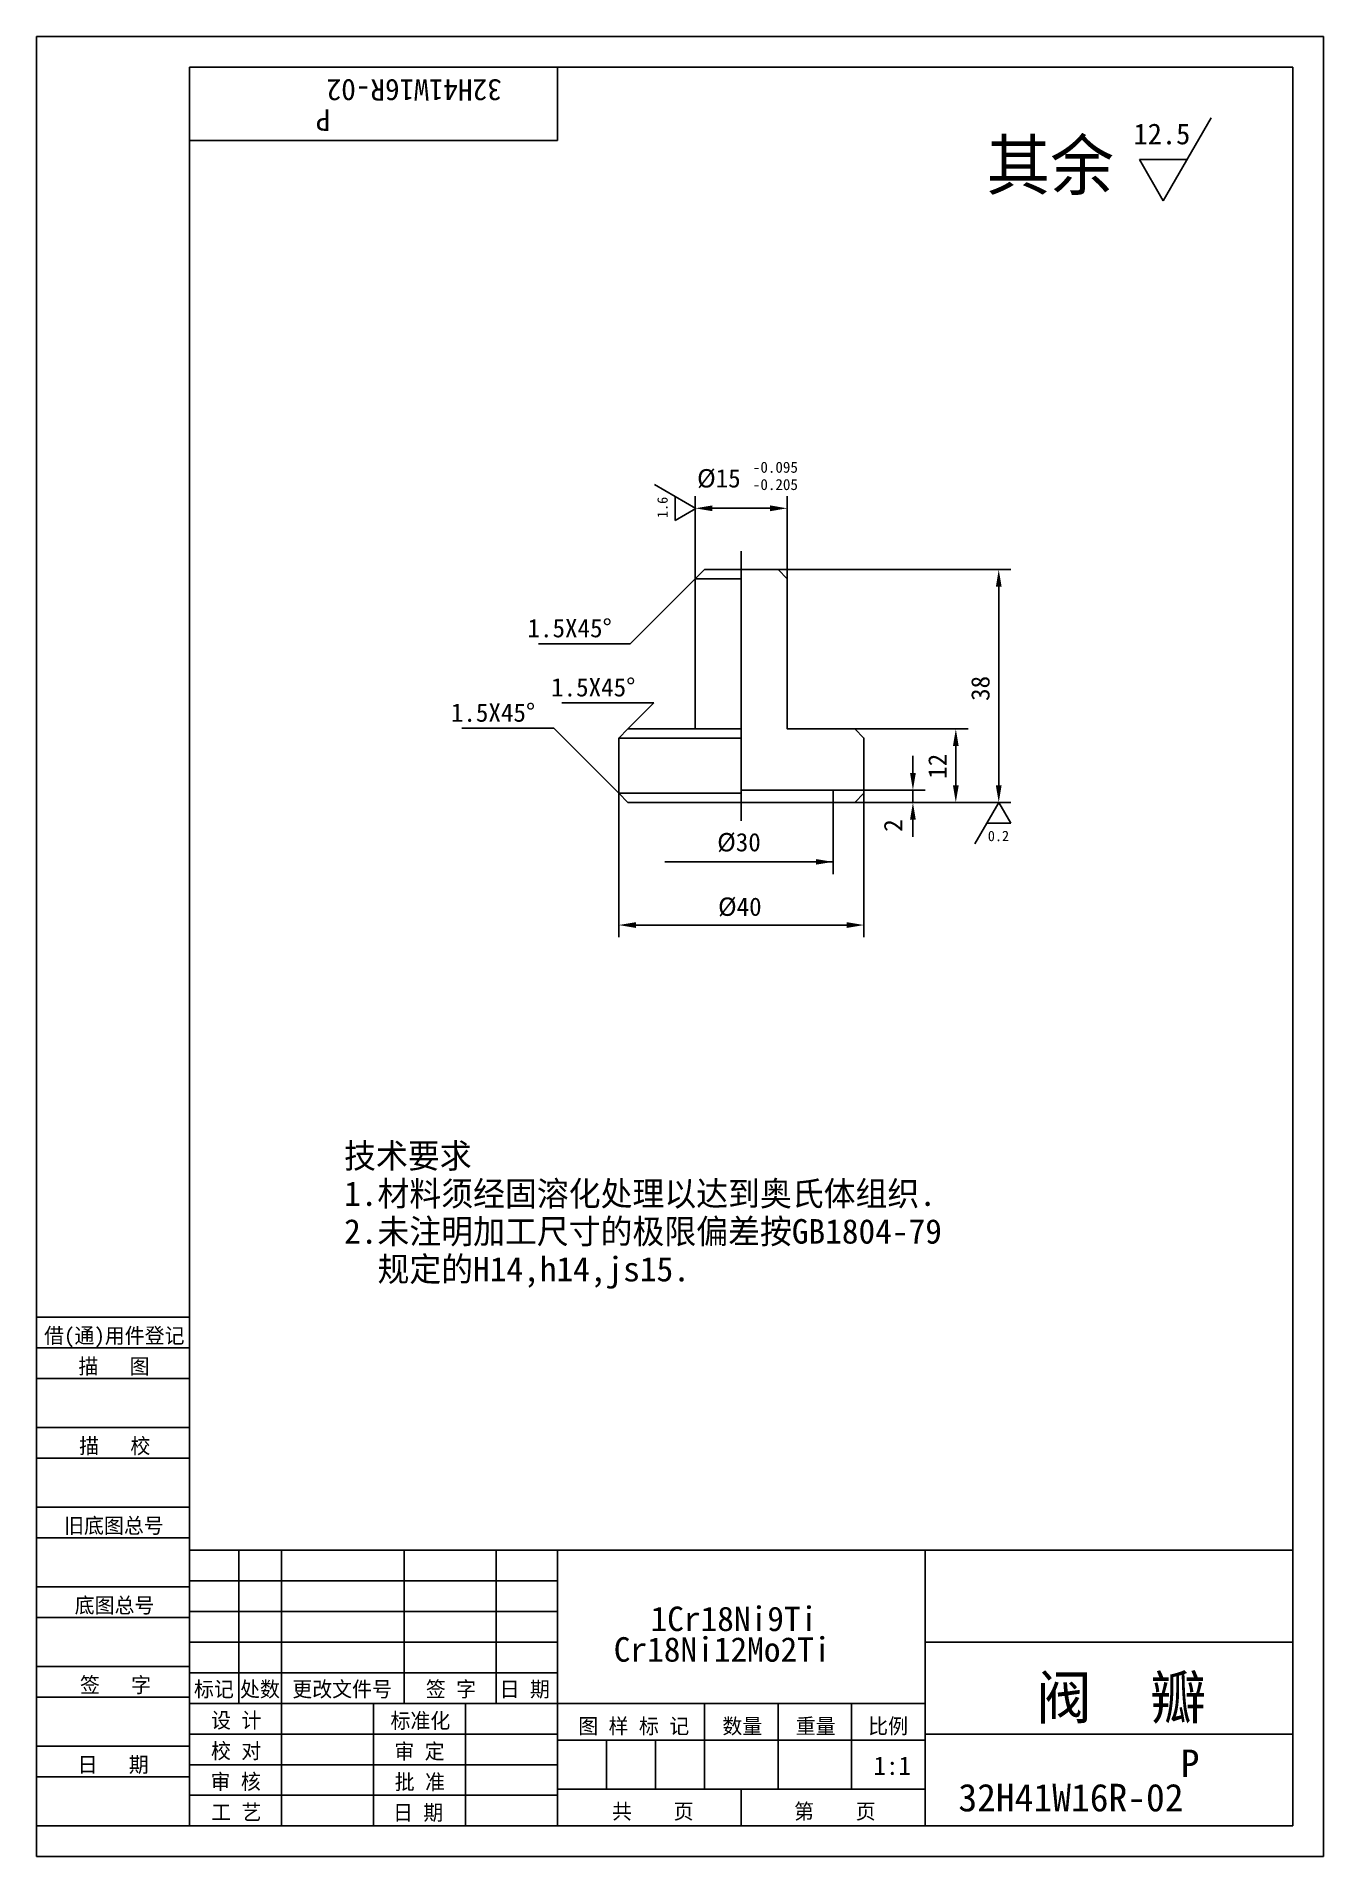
# Model space of a CAD drawing. Header units: metres. Extents: x 0 to 210, y 0 to 297.
import ezdxf

# ---------------------------------------------------------------- set-up
doc = ezdxf.new("R2010")
doc.units = ezdxf.units.M
for name, color, linetype in [('C', 6, 'Continuous'), ('D', 1, 'Continuous'), ('FL', 5, 'Continuous'), ('T', 7, 'Continuous'), ('TL', 4, 'Continuous')]:
    doc.layers.add(name, color=color, linetype=linetype)

# ---------------------------------------------------------------- blocks, each defined once
blk = doc.blocks.new('TUKUN4')
at = {"layer": 'FL'}
for p, q in [((0, 297), (0, 0)), ((210, 297), (0, 297)), ((210, 0), (210, 297)), ((0, 78), (25, 78)), ((0, 70), (25, 70)), ((0, 65), (25, 65)), ((0, 57), (25, 57)), ((0, 52), (25, 52)), ((33, 25), (33, 50)), ((40, 5), (40, 50)), ((60, 25), (60, 50)), ((75, 25), (75, 50)), ((25, 45), (85, 45)), ((0, 44), (25, 44)), ((0, 39), (25, 39)), ((25, 40), (85, 40)), ((25, 35), (85, 35)), ((0, 31), (25, 31)), ((25, 30), (85, 30)), ((0, 26), (25, 26)), ((70, 5), (70, 25)), ((0, 18), (25, 18)), ((25, 20), (85, 20)), ((25, 15), (85, 15)), ((0, 13), (25, 13)), ((25, 10), (85, 10)), ((0, 0), (210, 0))]:
    blk.add_line(p, q, dxfattribs=at)
at = {"layer": 'TL'}
for p, q in [((25, 5), (25, 292)), ((205, 292), (25, 292)), ((85, 292), (85, 280)), ((205, 5), (205, 292)), ((85, 280), (25, 280)), ((0, 88), (25, 88)), ((0, 83), (25, 83)), ((205, 50), (25, 50)), ((85, 5), (85, 50)), ((145, 5), (145, 50)), ((205, 35), (145, 35)), ((145, 25), (25, 25)), ((55, 5), (55, 25)), ((109, 11), (109, 25)), ((121, 11), (121, 25)), ((133, 11), (133, 25)), ((85, 19), (145, 19)), ((93, 11), (93, 19)), ((101, 11), (101, 19)), ((205, 20), (145, 20)), ((145, 11), (85, 11)), ((115, 5), (115, 11)), ((0, 5), (205, 5))]:
    blk.add_line(p, q, dxfattribs=at)
at = {"layer": 'T'}
for s, p in [('借(通)用件登记', (1.26, 83.76)), ('描   图', (6.86, 78.76)), ('描   校', (6.98, 65.76)), ('旧底图总号', (4.52, 52.76)), ('底图总号', (6.25, 39.76)), ('签   字', (7.1, 26.76)), ('标记', (25.71, 26.07)), ('处数', (33.22, 26.07)), ('更改文件号', (41.75, 26.07)), ('签 字', (63.53, 26.07)), ('日 期', (75.57, 26.07)), ('设 计', (28.5, 20.99)), ('标准化', (57.77, 20.93)), ('图 样 标 记', (88.4, 20.04)), ('数量', (111.92, 20.04)), ('重量', (123.88, 20.04)), ('比例', (135.7, 20.04)), ('校 对', (28.48, 15.99)), ('审 定', (58.39, 15.93)), ('日   期', (6.72, 13.76)), ('审 核', (28.41, 10.99)), ('批 准', (58.46, 10.93)), ('共    页', (93.91, 6.13)), ('第    页', (123.62, 6.13)), ('工 艺', (28.52, 5.99)), ('日 期', (58.18, 5.93))]:
    blk.add_text(s, height=2.5, dxfattribs=at).set_placement(p)

msp = doc.modelspace()

# ---------------------------------------------------------------- linework, layer by layer
at = {"layer": 'C'}
for p, q in [((115, 210), (115, 213)), ((115, 210), (115, 174)), ((115, 174), (115, 172)), ((115, 172), (115, 169))]:
    msp.add_line(p, q, dxfattribs=at)
at = {"layer": 'D'}
for p, q in [((191.66, 283.69), (183.85, 270.17)), ((179.95, 276.93), (187.76, 276.93)), ((183.85, 270.17), (179.95, 276.93)), ((100.84, 223.89), (107.6, 219.98)), ((104.22, 218.03), (104.22, 221.94)), ((107.6, 219.98), (104.22, 218.03)), ((107.5, 208.5), (107.5, 222)), ((110.3, 220), (119.7, 220)), ((122.5, 208.5), (122.5, 222)), ((107.5, 208.5), (96.89, 197.89)), ((121, 210), (159, 210)), ((157, 174.8), (157, 207.2)), ((96.89, 197.89), (81.89, 197.89)), ((100.74, 188.24), (85.74, 188.24)), ((96.5, 184), (100.74, 188.24)), ((84.39, 184.11), (69.39, 184.11)), ((95, 173.5), (84.39, 184.11)), ((133.5, 184), (152, 184)), ((150, 174.8), (150, 181.2)), ((143, 176.8), (143, 179.6)), ((95, 173.5), (95, 150)), ((130, 174), (145, 174)), ((135, 173.5), (135, 150)), ((143, 172), (143, 174)), ((130, 172), (130, 160.31)), ((133.5, 172), (159, 172)), ((133.5, 172), (152, 172)), ((133.5, 172), (145, 172)), ((153.1, 165.24), (157, 172)), ((157, 172), (158.95, 168.62)), ((143, 169.2), (143, 166.4)), ((158.95, 168.62), (155.05, 168.62)), ((102.5, 162.31), (130, 162.31)), ((97.8, 152), (132.2, 152))]:
    msp.add_line(p, q, dxfattribs=at)
for points in [[(110.3, 220.47), (110.3, 219.53), (107.5, 220)], [(119.7, 220.47), (119.7, 219.53), (122.5, 220)], [(156.53, 207.2), (157.47, 207.2), (157, 210)], [(149.53, 181.2), (150.47, 181.2), (150, 184)], [(142.53, 176.8), (143.47, 176.8), (143, 174)], [(149.53, 174.8), (150.47, 174.8), (150, 172)], [(156.53, 174.8), (157.47, 174.8), (157, 172)], [(142.53, 169.2), (143.47, 169.2), (143, 172)], [(127.2, 162.76), (130, 162.31), (127.2, 161.86)], [(97.8, 152.47), (97.8, 151.53), (95, 152)], [(132.2, 152.47), (132.2, 151.53), (135, 152)]]:
    msp.add_solid(points, dxfattribs=at)
at = {"layer": 'TL'}
for points in [[(115, 210), (109, 210), (107.5, 208.5), (107.5, 184), (96.5, 184), (95, 182.5), (95, 173.5), (96.5, 172)], [(107.5, 208.5), (115, 208.5)], [(115, 210), (121, 210), (122.5, 208.5), (122.5, 184), (133.5, 184), (135, 182.5), (135, 173.5), (133.5, 172), (130, 172), (130, 174), (115, 174)], [(95, 182.5), (115, 182.5)], [(107.5, 184), (115, 184)], [(95, 173.5), (115, 173.5)], [(96.5, 172), (130, 172)]]:
    msp.add_lwpolyline(points, dxfattribs=at)

# ---------------------------------------------------------------- block references
at = {"layer": 'D'}
msp.add_blockref('TUKUN4', (0, 0), dxfattribs=at)

# ---------------------------------------------------------------- texts
for s, height, rotation, p in [('32H41W16R-02', 3.5, 180, (75.92, 290)), ('        P   ', 3.5, 180, (67.01, 285.09)), ('1.6', 1.7, 90, (102.99, 218.41)), ('38', 3, 90, (155.5, 188.57)), ('12', 3, 90, (148.5, 175.86)), ('2', 3, 90, (141.26, 167.22))]:
    msp.add_text(s, height=height, rotation=rotation, dxfattribs=at).set_placement(p)
for s, height, p in [('12.5', 3.4, (179, 279.39)), ('其余', 8, (155, 272)), ('%%C15', 3, (107.79, 223.4)), ('-0.095', 1.8, (116.89, 225.8)), ('-0.205', 1.8, (116.89, 222.98)), ('1.5X45%%d', 3, (80.12, 198.95)), ('1.5X45%%d', 3, (83.97, 189.3)), ('1.5X45%%d', 3, (67.62, 185.17)), ('%%C30', 3, (111.07, 164.02)), ('0.2', 1.7, (155.22, 165.69)), ('%%C40', 3, (111.21, 153.5)), ('技术要求', 4, (50.2, 112.34)), ('1.材料须经固溶化处理以达到奥氏体组织.', 4, (50.2, 106.18)), ('2.未注明加工尺寸的极限偏差按GB1804-79', 4, (50.2, 100.02)), ('  规定的H14,h14,js15.', 4, (50.2, 93.86)), ('1Cr18Ni9Ti', 4, (100.19, 36.8)), ('Cr18Ni12Mo2Ti', 4, (94.19, 31.8)), ('阀  瓣', 7, (163.09, 22.48)), ('1:1', 3, (136.57, 13.33)), ('        P   ', 4.5, (162.19, 12.97)), ('32H41W16R-02', 4.5, (150.42, 7.38))]:
    msp.add_text(s, height=height, dxfattribs=at).set_placement(p)

doc.saveas('drawing.dxf')
